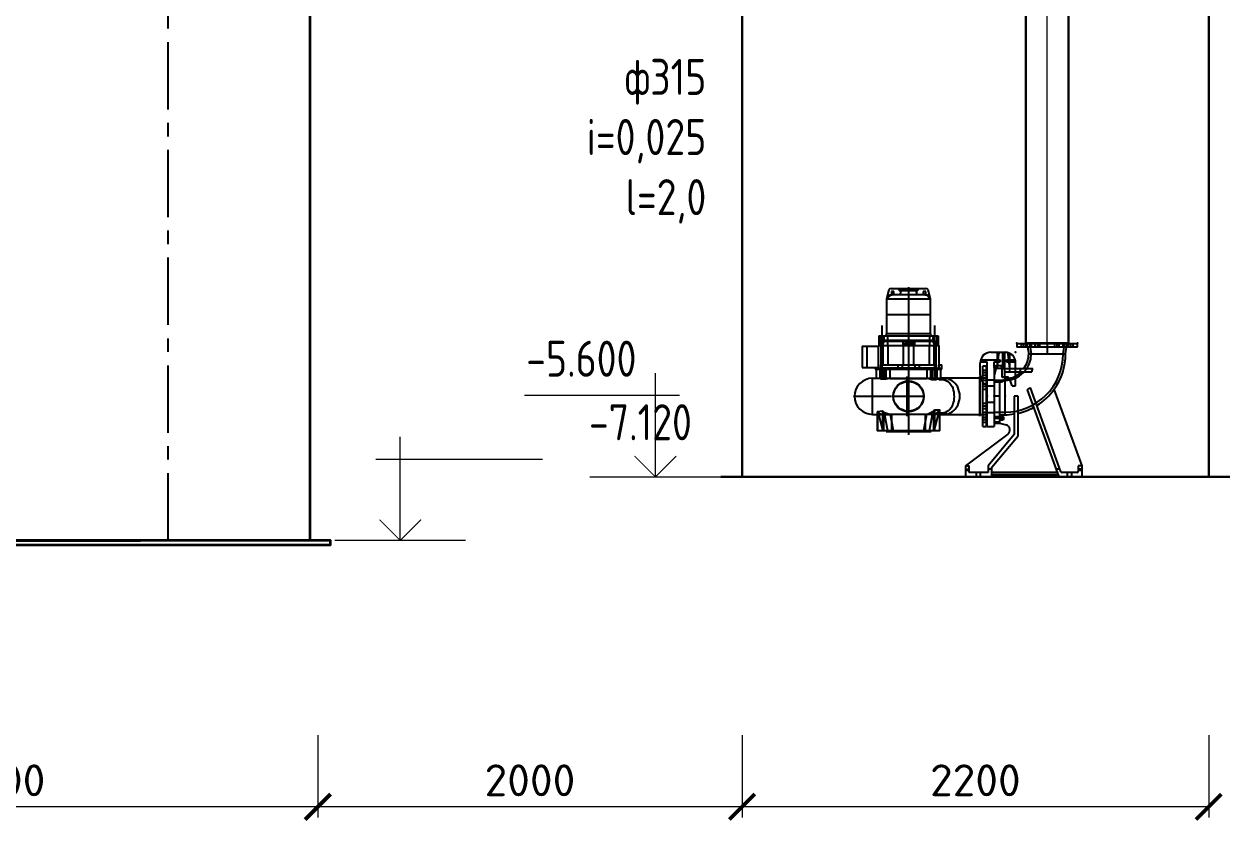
# Model space of a CAD drawing. Header units: millimetres. Extents: x 24859265 to 26550985, y 32092698 to 33532929.
# Drawn here: x 26242988 to 26248672, y 33031312 to 33035068 of the extents above; entities that cross this region are included whole.
import ezdxf

# ---------------------------------------------------------------- set-up
doc = ezdxf.new("R2010")
doc.units = ezdxf.units.MM
doc.linetypes.add('осевая', pattern=[50.8, 31.75, -6.35, 6.35, -6.35])
doc.layers.add('эколайн', color=7, linetype='Continuous', lineweight=30)
doc.styles.add('ARTEM Arial', font='simplex.shx')
doc.styles.add('ARTEM GOST', font='GOST_0.TTF')
doc.dimstyles.new('ARTEM', dxfattribs={"dimtxt": 70, "dimasz": 50, "dimexe": 35, "dimexo": 15, "dimgap": 10, "dimtad": 1, "dimdec": 0, "dimtxsty": 'ARTEM Arial', "dimcen": 2.5, "dimclrd": 7, "dimclre": 7, "dimclrt": 7, "dimadec": 0, "dimazin": 0, "dimtfac": 1, "dimtdec": 0, "dimtmove": 0, "dimatfit": 3, "dimfxl": 1, "dimlwd": 15, "dimlwe": 15, "dimarcsym": 0})

# ---------------------------------------------------------------- blocks, each defined once
blk = doc.blocks.new('_ArchTick')
at = {"color": 0, "linetype": 'ByBlock', "const_width": 0.15}
blk.add_lwpolyline([(-0.5, -0.5), (0.5, 0.5)], dxfattribs=at)
blk = doc.blocks.new('*D472')
at = {"color": 7, "lineweight": 15, "transparency": 16777216}
for p, q in [((26241372.4, 33031715.3), (26241372.4, 33031327.9)), ((26244372.4, 33031715.3), (26244372.4, 33031327.9)), ((26244372.4, 33031377.9), (26241372.4, 33031377.9))]:
    blk.add_line(p, q, dxfattribs=at)
at = {"color": 7, "lineweight": 15, "transparency": 16777216, "xscale": 120, "yscale": 120, "zscale": 120, "rotation": 180}
blk.add_blockref('_ArchTick', (26241372.4, 33031377.9), dxfattribs=at)
at = {"color": 7, "lineweight": 15, "transparency": 16777216, "xscale": 120, "yscale": 120, "zscale": 120}
blk.add_blockref('_ArchTick', (26244372.4, 33031377.9), dxfattribs=at)
at = {"color": 7, "lineweight": 20, "transparency": 16777216, "insert": (26242872.4, 33031502.9), "char_height": 150, "attachment_point": 5, "style": 'ARTEM Arial'}
blk.add_mtext('3200', dxfattribs=at)
blk = doc.blocks.new('*D482')
at = {"color": 7, "lineweight": 15, "transparency": 16777216}
for p, q in [((26248572.4, 33031715.3), (26248572.4, 33031327.9)), ((26246372.4, 33031700.3), (26246372.4, 33031327.9)), ((26248572.4, 33031377.9), (26246372.4, 33031377.9))]:
    blk.add_line(p, q, dxfattribs=at)
at = {"color": 7, "lineweight": 15, "transparency": 16777216, "xscale": 120, "yscale": 120, "zscale": 120, "rotation": 180}
blk.add_blockref('_ArchTick', (26246372.4, 33031377.9), dxfattribs=at)
at = {"color": 7, "lineweight": 15, "transparency": 16777216, "xscale": 120, "yscale": 120, "zscale": 120}
blk.add_blockref('_ArchTick', (26248572.4, 33031377.9), dxfattribs=at)
at = {"color": 7, "lineweight": 20, "transparency": 16777216, "insert": (26247472.4, 33031502.9), "char_height": 150, "attachment_point": 5, "style": 'ARTEM Arial'}
blk.add_mtext('2200', dxfattribs=at)
blk = doc.blocks.new('*D483')
at = {"color": 7, "lineweight": 15, "transparency": 16777216}
for p, q in [((26246372.4, 33031715.3), (26246372.4, 33031327.9)), ((26244372.4, 33031700.3), (26244372.4, 33031327.9)), ((26246372.4, 33031377.9), (26244372.4, 33031377.9))]:
    blk.add_line(p, q, dxfattribs=at)
at = {"color": 7, "lineweight": 15, "transparency": 16777216, "xscale": 120, "yscale": 120, "zscale": 120, "rotation": 180}
blk.add_blockref('_ArchTick', (26244372.4, 33031377.9), dxfattribs=at)
at = {"color": 7, "lineweight": 15, "transparency": 16777216, "xscale": 120, "yscale": 120, "zscale": 120}
blk.add_blockref('_ArchTick', (26246372.4, 33031377.9), dxfattribs=at)
at = {"color": 7, "lineweight": 20, "transparency": 16777216, "insert": (26245372.4, 33031502.9), "char_height": 150, "attachment_point": 5, "style": 'ARTEM Arial'}
blk.add_mtext('2000', dxfattribs=at)

msp = doc.modelspace()

# ---------------------------------------------------------------- linework, layer by layer
at = {"color": 1, "linetype": 'осевая', "lineweight": 25, "ltscale": 10}
msp.add_line((26243666.238, 33032633.6908), (26243666.2548, 33038824.263), dxfattribs=at)
at = {"lineweight": 30, "ltscale": 10}
for p, q in [((26246372.3686, 33038783.1413), (26246372.3686, 33032933.1413)), ((26248572.3686, 33032933.1413), (26248572.3686, 33038783.1413)), ((26246272.3686, 33032933.1413), (26248672.3686, 33032933.1413))]:
    msp.add_line(p, q, dxfattribs=at)
at = {"lineweight": 35}
for p, q in [((26244336.6586, 33032633.6913), (26244337.1916, 33038324.8525)), ((26242036.5136, 33032633.7041), (26243536.5136, 33032633.7041))]:
    msp.add_line(p, q, dxfattribs=at)
at = {"lineweight": 20}
msp.add_line((26247810.7834, 33033563.1413), (26247810.7834, 33037215.1894), dxfattribs=at)
at = {"lineweight": 30}
for p, q in [((26247710.7834, 33033563.1413), (26247710.7834, 33035929.4773)), ((26247910.7834, 33033563.1413), (26247910.7834, 33035929.4773))]:
    msp.add_line(p, q, dxfattribs=at)
for p, q in [((26247054.5526, 33033773.3119), (26247065.6504, 33033814.7295)), ((26247075.3096, 33033822.1413), (26247239.2572, 33033822.1413)), ((26247113.2834, 33033812.1413), (26247113.2834, 33033822.1413)), ((26247113.2834, 33033812.1413), (26247125.0546, 33033812.1413)), ((26247125.0546, 33033812.1413), (26247189.5122, 33033812.1413)), ((26247157.2834, 33033828.3413), (26247157.2834, 33033132.2163)), ((26247189.5122, 33033812.1413), (26247201.2834, 33033812.1413)), ((26247201.2834, 33033822.1413), (26247201.2834, 33033812.1413)), ((26247248.9164, 33033814.7295), (26247260.0142, 33033773.3119)), ((26247053.9834, 33033773.3119), (26247053.9834, 33033698.1413)), ((26247053.9834, 33033773.3119), (26247054.5526, 33033773.3119)), ((26247058.7446, 33033773.3119), (26247058.7446, 33033788.9569)), ((26247058.7446, 33033773.3119), (26247255.8222, 33033773.3119)), ((26247074.4834, 33033791.1413), (26247080.5055, 33033791.1413)), ((26247076.2834, 33033807.1413), (26247076.2834, 33033795.1413)), ((26247088.2834, 33033807.1413), (26247076.2834, 33033807.1413)), ((26247076.2834, 33033795.1413), (26247088.2834, 33033795.1413)), ((26247234.0613, 33033791.1413), (26247080.5055, 33033791.1413)), ((26247088.2834, 33033795.1413), (26247088.2834, 33033807.1413)), ((26247118.2834, 33033797.1413), (26247118.2834, 33033791.1413)), ((26247196.2834, 33033791.1413), (26247196.2834, 33033797.1413)), ((26247238.2834, 33033807.1413), (26247226.2834, 33033807.1413)), ((26247226.2834, 33033807.1413), (26247226.2834, 33033795.1413)), ((26247226.2834, 33033795.1413), (26247238.2834, 33033795.1413)), ((26247234.0613, 33033791.1413), (26247240.0834, 33033791.1413)), ((26247238.2834, 33033795.1413), (26247238.2834, 33033807.1413)), ((26247255.8222, 33033788.9569), (26247255.8222, 33033773.3119)), ((26247260.0142, 33033773.3119), (26247260.5834, 33033773.3119)), ((26247260.5834, 33033698.1413), (26247260.5834, 33033773.3119)), ((26247053.7834, 33033698.1413), (26247053.7834, 33033608.4913)), ((26247053.7834, 33033698.1413), (26247260.7834, 33033698.1413)), ((26247260.7834, 33033608.4913), (26247260.7834, 33033698.1413)), ((26247032.6028, 33033435.5413), (26247032.6028, 33033647.6413)), ((26247281.964, 33033435.5413), (26247281.964, 33033647.6413)), ((26247017.2834, 33033598.1413), (26247017.2834, 33033553.1413)), ((26247017.2834, 33033598.1413), (26247297.2834, 33033598.1413)), ((26247019.7834, 33033598.1413), (26247019.7834, 33033553.1413)), ((26247022.6028, 33033598.1413), (26247022.6028, 33033567.1413)), ((26247042.6028, 33033567.1413), (26247042.6028, 33033598.1413)), ((26247260.7834, 33033608.4913), (26247053.7834, 33033608.4913)), ((26247059.0246, 33033553.1413), (26247059.0246, 33033598.1413)), ((26247255.5422, 33033598.1413), (26247255.5422, 33033553.1413)), ((26247271.964, 33033598.1413), (26247271.964, 33033567.1413)), ((26247291.964, 33033567.1413), (26247291.964, 33033598.1413)), ((26247294.7834, 33033598.1413), (26247294.7834, 33033553.1413)), ((26247297.2834, 33033598.1413), (26247297.2834, 33033553.1413)), ((26246939.2834, 33033550.1413), (26246939.2834, 33033449.1413)), ((26246939.2834, 33033550.1413), (26247014.7834, 33033550.1413)), ((26246961.0834, 33033550.1413), (26246961.0834, 33033449.1413)), ((26247014.7834, 33033553.1413), (26247017.2834, 33033553.1413)), ((26247014.7834, 33033553.1413), (26247014.7834, 33033441.1413)), ((26247017.2834, 33033553.1413), (26247018.2215, 33033553.1413)), ((26247018.2215, 33033553.1413), (26247296.3453, 33033553.1413)), ((26247022.6028, 33033567.1413), (26247042.6028, 33033567.1413)), ((26247027.1028, 33033567.1413), (26247027.1028, 33033553.1413)), ((26247027.6028, 33033553.1413), (26247027.6028, 33033550.1413)), ((26247027.6028, 33033550.1413), (26247037.6028, 33033550.1413)), ((26247028.0421, 33033461.1413), (26247028.0421, 33033550.1413)), ((26247032.2834, 33033576.1413), (26247032.2834, 33033553.1413)), ((26247282.2834, 33033576.1413), (26247032.2834, 33033576.1413)), ((26247032.2834, 33033573.1413), (26247032.2834, 33033553.1413)), ((26247032.2834, 33033573.1413), (26247282.2834, 33033573.1413)), ((26247036.2634, 33033550.1413), (26247036.2634, 33033461.1413)), ((26247037.6028, 33033550.1413), (26247037.6028, 33033553.1413)), ((26247038.1028, 33033553.1413), (26247038.1028, 33033567.1413)), ((26247059.637, 33033553.1413), (26247059.637, 33033461.1413)), ((26247129.7834, 33033576.1413), (26247129.7834, 33033556.1413)), ((26247129.7834, 33033556.1413), (26247184.7834, 33033556.1413)), ((26247132.2834, 33033573.1413), (26247132.2834, 33033461.1413)), ((26247182.2834, 33033461.1413), (26247182.2834, 33033573.1413)), ((26247184.7834, 33033576.1413), (26247184.7834, 33033556.1413)), ((26247254.9298, 33033553.1413), (26247254.9298, 33033461.1413)), ((26247271.964, 33033567.1413), (26247291.964, 33033567.1413)), ((26247276.464, 33033567.1413), (26247276.464, 33033553.1413)), ((26247276.964, 33033553.1413), (26247276.964, 33033461.1413)), ((26247282.2834, 33033553.1413), (26247282.2834, 33033576.1413)), ((26247282.2834, 33033553.1413), (26247282.2834, 33033573.1413)), ((26247286.964, 33033461.1413), (26247286.964, 33033553.1413)), ((26247287.464, 33033553.1413), (26247287.464, 33033567.1413)), ((26247296.3453, 33033553.1413), (26247297.2834, 33033553.1413)), ((26247297.2834, 33033553.1413), (26247299.7834, 33033553.1413)), ((26247299.7834, 33033553.1413), (26247299.7834, 33033441.1413)), ((26247668.2834, 33033560.1413), (26247668.2834, 33033544.1413)), ((26247953.2834, 33033560.1413), (26247668.2834, 33033560.1413)), ((26247953.2834, 33033544.1413), (26247668.2834, 33033544.1413)), ((26247688.4179, 33033560.1413), (26247688.4179, 33033544.1413)), ((26247699.9179, 33033564.0913), (26247699.9179, 33033543.1913)), ((26247705.9905, 33033563.1413), (26247705.2834, 33033562.4342)), ((26247705.2834, 33033562.4342), (26247705.2834, 33033560.1413)), ((26247916.2834, 33033562.4342), (26247705.2834, 33033562.4342)), ((26247915.5763, 33033563.1413), (26247705.9905, 33033563.1413)), ((26247711.4179, 33033544.1413), (26247711.4179, 33033560.1413)), ((26247715.7834, 33033563.1413), (26247718.8234, 33033544.1413)), ((26247718.8234, 33033544.1413), (26247723.7834, 33033513.1413)), ((26247727.7834, 33033563.1413), (26247735.7834, 33033513.1413)), ((26247735.7834, 33033563.1413), (26247735.7834, 33033544.1413)), ((26247753.3614, 33033560.1413), (26247753.3614, 33033544.1413)), ((26247764.8614, 33033564.0913), (26247764.8614, 33033543.1913)), ((26247776.3614, 33033544.1413), (26247776.3614, 33033560.1413)), ((26247810.7834, 33033565.6413), (26247810.7834, 33033510.6413)), ((26247845.2054, 33033560.1413), (26247845.2054, 33033544.1413)), ((26247856.7054, 33033564.0913), (26247856.7054, 33033543.1913)), ((26247868.2054, 33033544.1413), (26247868.2054, 33033560.1413)), ((26247885.7834, 33033544.1413), (26247885.7834, 33033563.1413)), ((26247885.7834, 33033513.1413), (26247893.7834, 33033563.1413)), ((26247897.7834, 33033513.1413), (26247902.7434, 33033544.1413)), ((26247902.7434, 33033544.1413), (26247905.7834, 33033563.1413)), ((26247910.1489, 33033560.1413), (26247910.1489, 33033544.1413)), ((26247916.2834, 33033562.4342), (26247915.5763, 33033563.1413)), ((26247916.2834, 33033560.1413), (26247916.2834, 33033562.4342)), ((26247921.6489, 33033564.0913), (26247921.6489, 33033543.1913)), ((26247933.1489, 33033544.1413), (26247933.1489, 33033560.1413)), ((26247953.2834, 33033544.1413), (26247953.2834, 33033560.1413)), ((26247495.2834, 33033413.1413), (26247495.2834, 33033471.1413)), ((26247495.4863, 33033475.6413), (26247527.2834, 33033475.6413)), ((26247497.4321, 33033485.6413), (26247589.4834, 33033485.6413)), ((26247527.2834, 33033366.4937), (26247527.2834, 33033475.6413)), ((26247545.2834, 33033521.1413), (26247612.2834, 33033521.1413)), ((26247560.7834, 33033449.1413), (26247560.7834, 33033475.6413)), ((26247560.7834, 33033475.6413), (26247589.4834, 33033475.6413)), ((26247574.1179, 33033485.6413), (26247574.1179, 33033475.6413)), ((26247574.4834, 33033485.6413), (26247574.4834, 33033475.6413)), ((26247574.7834, 33033521.1413), (26247574.7834, 33033456.1413)), ((26247581.9363, 33033512.0821), (26247575.9685, 33033455.3021)), ((26247586.5285, 33033485.6413), (26247586.5285, 33033475.6413)), ((26247589.4834, 33033485.6413), (26247589.4834, 33033475.6413)), ((26247618.6798, 33033520.1413), (26247590.887, 33033520.1413)), ((26247600.2834, 33033520.1413), (26247600.2834, 33033456.0472)), ((26247609.2834, 33033512.0821), (26247600.2834, 33033512.0821)), ((26247609.2834, 33033520.1413), (26247609.2834, 33033449.9508)), ((26247619.4834, 33033485.6413), (26247619.4834, 33033475.6413)), ((26247619.4834, 33033485.6413), (26247660.1347, 33033485.6413)), ((26247619.4834, 33033475.6413), (26247662.0805, 33033475.6413)), ((26247624.4834, 33033485.6413), (26247624.4834, 33033475.6413)), ((26247634.7713, 33033444.1413), (26247627.6305, 33033512.0821)), ((26247631.2834, 33033485.6413), (26247631.2834, 33033475.6413)), ((26247634.7834, 33033444.1413), (26247634.7834, 33033515.7928)), ((26247646.2834, 33033485.6413), (26247646.2834, 33033475.6413)), ((26247651.2834, 33033485.6413), (26247651.2834, 33033475.6413)), ((26247662.2834, 33033363.1413), (26247662.2834, 33033471.1413)), ((26247723.7834, 33033513.1413), (26247897.7834, 33033513.1413)), ((26246939.2834, 33033449.1413), (26247014.7834, 33033449.1413)), ((26246999.7834, 33033449.1413), (26246999.7834, 33033441.1413)), ((26246999.7834, 33033441.1413), (26247026.1956, 33033441.1413)), ((26247004.7834, 33033445.6413), (26247004.7834, 33033441.1413)), ((26247004.7834, 33033445.6413), (26247026.1956, 33033445.6413)), ((26247004.7834, 33033441.1413), (26247004.7834, 33033398.1413)), ((26247022.2834, 33033445.6413), (26247022.2834, 33033398.1413)), ((26247026.1956, 33033445.6413), (26247026.1956, 33033395.036)), ((26247064.4948, 33033445.6413), (26247026.1956, 33033445.6413)), ((26247026.1956, 33033441.1413), (26247064.4948, 33033441.1413)), ((26247026.5363, 33033395.5898), (26247026.5363, 33033445.6413)), ((26247026.9505, 33033461.1413), (26247287.6163, 33033461.1413)), ((26247026.9505, 33033445.6413), (26247026.9505, 33033461.1413)), ((26247026.9505, 33033441.1413), (26247026.9505, 33033445.6413)), ((26247028.744, 33033394.0494), (26247028.744, 33033445.6413)), ((26247031.6989, 33033445.6413), (26247031.6989, 33033398.0747)), ((26247042.2448, 33033393.2866), (26247042.2448, 33033445.6413)), ((26247051.5019, 33033394.3992), (26247051.5019, 33033445.6413)), ((26247250.072, 33033445.6413), (26247064.4948, 33033445.6413)), ((26247064.4948, 33033441.1413), (26247250.072, 33033441.1413)), ((26247070.7688, 33033441.1413), (26247070.7688, 33033445.6413)), ((26247070.7688, 33033397.4717), (26247070.7688, 33033441.1413)), ((26247107.2834, 33033461.1413), (26247107.2834, 33033441.1413)), ((26247127.2834, 33033461.1413), (26247127.2834, 33033441.1413)), ((26247187.2834, 33033461.1413), (26247187.2834, 33033441.1413)), ((26247207.2834, 33033461.1413), (26247207.2834, 33033441.1413)), ((26247243.798, 33033445.6413), (26247243.798, 33033441.1413)), ((26247243.798, 33033441.1413), (26247243.798, 33033396.7162)), ((26247288.3712, 33033445.6413), (26247250.072, 33033445.6413)), ((26247250.072, 33033441.1413), (26247288.3712, 33033441.1413)), ((26247263.0649, 33033392.216), (26247263.0649, 33033445.6413)), ((26247272.322, 33033390.3731), (26247272.322, 33033445.6413)), ((26247282.8679, 33033396.7162), (26247282.8679, 33033445.6413)), ((26247285.8227, 33033390.3731), (26247285.8227, 33033445.6413)), ((26247287.6163, 33033461.1413), (26247287.6163, 33033445.6413)), ((26247287.6163, 33033445.6413), (26247287.6163, 33033441.1413)), ((26247288.0304, 33033392.216), (26247288.0304, 33033445.6413)), ((26247288.3712, 33033445.6413), (26247309.7834, 33033445.6413)), ((26247288.3712, 33033391.4604), (26247288.3712, 33033445.6413)), ((26247288.3712, 33033441.1413), (26247314.7834, 33033441.1413)), ((26247292.2834, 33033398.1413), (26247292.2834, 33033445.6413)), ((26247299.7834, 33033461.1413), (26247314.7834, 33033461.1413)), ((26247309.7834, 33033441.1413), (26247309.7834, 33033445.6413)), ((26247309.7834, 33033396.7162), (26247309.7834, 33033441.1413)), ((26247314.7834, 33033441.1413), (26247314.7834, 33033461.1413)), ((26247528.2334, 33033424.0069), (26247507.3334, 33033424.0069)), ((26247508.2834, 33033379.511), (26247508.2834, 33033455.6413)), ((26247524.2834, 33033455.6413), (26247508.2834, 33033455.6413)), ((26247524.2834, 33033435.5069), (26247508.2834, 33033435.5069)), ((26247508.2834, 33033412.5069), (26247524.2834, 33033412.5069)), ((26247524.2834, 33033367.7651), (26247524.2834, 33033455.6413)), ((26247526.5763, 33033418.6413), (26247524.2834, 33033418.6413)), ((26247527.2834, 33033417.9342), (26247526.5763, 33033418.6413)), ((26247526.5763, 33033366.7728), (26247526.5763, 33033418.6413)), ((26247560.7834, 33033449.1413), (26247560.7834, 33033170.6413)), ((26247570.3192, 33033448.7295), (26247560.7834, 33033413.1413)), ((26247588.2834, 33033456.1413), (26247567.7834, 33033456.1413)), ((26247574.7834, 33033456.1413), (26247574.7834, 33033454.686)), ((26247574.7834, 33033454.686), (26247574.7834, 33033444.1413)), ((26247610.7834, 33033444.1413), (26247574.7834, 33033444.1413)), ((26247598.7834, 33033456.1413), (26247588.2834, 33033456.1413)), ((26247598.2834, 33033405.6413), (26247598.2834, 33033446.1413)), ((26247610.7834, 33033444.1413), (26247662.2834, 33033444.1413)), ((26247610.7834, 33033403.1413), (26247610.7834, 33033444.1413)), ((26247610.7834, 33033428.1413), (26247662.2834, 33033428.1413)), ((26247635.4052, 33033428.1413), (26247635.4052, 33033444.1413)), ((26247662.2834, 33033444.1413), (26247744.0483, 33033444.1413)), ((26247662.2834, 33033428.1413), (26247739.3825, 33033428.1413)), ((26247685.4052, 33033428.1413), (26247685.4052, 33033444.1413)), ((26247739.3825, 33033428.1413), (26247744.0483, 33033444.1413)), ((26246987.2834, 33033223.8913), (26246987.2834, 33033402.3913)), ((26246987.2834, 33033398.1413), (26247025.9035, 33033398.1258)), ((26247021.2919, 33033398.1413), (26247309.7834, 33033398.1413)), ((26247025.9035, 33033398.1258), (26247031.6989, 33033398.0747)), ((26247042.2448, 33033393.2866), (26247028.744, 33033394.0494)), ((26247070.7688, 33033397.4717), (26247051.5019, 33033394.3992)), ((26247070.7688, 33033397.4717), (26247243.798, 33033396.7162)), ((26247151.2834, 33033219.6413), (26247151.2834, 33033406.6413)), ((26247151.2834, 33033382.5555), (26247151.2834, 33033398.1413)), ((26247157.2834, 33033396.7162), (26247157.2834, 33033228.2276)), ((26247285.8227, 33033390.3731), (26247272.322, 33033390.3731)), ((26247282.8679, 33033396.7162), (26247288.3712, 33033396.7162)), ((26247288.0304, 33033392.216), (26247288.3712, 33033391.4383)), ((26247288.3712, 33033391.4383), (26247288.3423, 33033391.242)), ((26247288.3712, 33033396.7162), (26247309.7834, 33033396.7162)), ((26247289.6663, 33033396.7162), (26247289.6663, 33033398.1413)), ((26247497.5864, 33033398.1413), (26247309.7834, 33033398.1413)), ((26247494.2251, 33033219.6413), (26247494.2251, 33033406.6413)), ((26247494.2251, 33033398.1413), (26247494.2251, 33033228.1413)), ((26247527.2834, 33033398.1413), (26247497.5864, 33033398.1413)), ((26247528.2334, 33033359.0634), (26247507.3334, 33033359.0634)), ((26247527.2834, 33033388.1413), (26247508.2834, 33033388.1413)), ((26247508.2834, 33033170.6413), (26247508.2834, 33033379.511)), ((26247524.2834, 33033370.5634), (26247508.2834, 33033370.5634)), ((26247524.2834, 33033170.6413), (26247524.2834, 33033367.7651)), ((26247526.5763, 33033207.6413), (26247526.5763, 33033366.7728)), ((26247560.7834, 33033389.1413), (26247527.2834, 33033389.1413)), ((26247527.2834, 33033170.6413), (26247527.2834, 33033366.4937)), ((26247527.2834, 33033363.1413), (26247560.7834, 33033363.1413)), ((26247610.7834, 33033388.1413), (26247560.7834, 33033388.1413)), ((26247560.7834, 33033381.1413), (26247595.7834, 33033381.1413)), ((26247585.7834, 33033381.1413), (26247585.7834, 33033187.1413)), ((26247623.5131, 33033403.1413), (26247600.7834, 33033403.1413)), ((26247610.7834, 33033396.1413), (26247610.7834, 33033403.1413)), ((26247610.7834, 33033396.1413), (26247610.7834, 33033226.2851)), ((26247646.2834, 33033363.1413), (26247632.7978, 33033396.8553)), ((26247646.2834, 33033363.1413), (26247662.2834, 33033363.1413)), ((26246898.0334, 33033313.1413), (26247076.5334, 33033313.1413)), ((26247081.1584, 33033313.1413), (26247233.4084, 33033313.1413)), ((26247508.2834, 33033347.5634), (26247524.2834, 33033347.5634)), ((26247585.7834, 33033313.1413), (26247560.7834, 33033313.1413)), ((26247673.7834, 33033313.1413), (26247655.7834, 33033313.1413)), ((26247655.7834, 33033313.1413), (26247655.7834, 33033132.727)), ((26247673.7834, 33033126.1756), (26247673.7834, 33033313.1413)), ((26247716.479, 33033343.3519), (26247865.7834, 33032933.1413)), ((26247876.002, 33032957.6944), (26247731.7935, 33033353.904)), ((26247844.5646, 33033346.6621), (26247844.5049, 33033346.8261)), ((26247975.7834, 33032986.1413), (26247844.5049, 33033346.8261)), ((26247034.277, 33033242.5091), (26247011.1656, 33033240.2643)), ((26247034.277, 33033242.5091), (26247034.277, 33033150.1413)), ((26247151.2834, 33033228.1413), (26247151.2834, 33033243.7272)), ((26247274.8853, 33033244.6841), (26247274.8853, 33033150.1413)), ((26247280.2898, 33033247.4984), (26247280.2898, 33033150.1413)), ((26247303.4012, 33033247.4984), (26247280.2898, 33033247.4984)), ((26247303.1696, 33033244.6841), (26247303.1696, 33033150.1413)), ((26247303.4012, 33033247.4984), (26247303.4012, 33033150.1413)), ((26247304.3412, 33033150.1413), (26247304.3412, 33033246.7454)), ((26247344.9045, 33033244.8588), (26247343.538, 33033243.881)), ((26247528.2334, 33033267.2193), (26247507.3334, 33033267.2193)), ((26247524.2834, 33033278.7193), (26247508.2834, 33033278.7193)), ((26247508.2834, 33033255.7193), (26247524.2834, 33033255.7193)), ((26247527.2834, 33033285.7526), (26247560.7834, 33033285.7526)), ((26246987.2834, 33033228.1413), (26247010.2256, 33033228.1413)), ((26247010.2256, 33033239.5307), (26247010.2256, 33033150.1413)), ((26247010.2256, 33033228.1413), (26247071.6884, 33033228.1413)), ((26247011.1656, 33033240.2643), (26247011.1656, 33033150.1413)), ((26247011.3972, 33033237.9691), (26247011.3972, 33033150.1413)), ((26247016.4763, 33033228.1413), (26247035.9239, 33033150.1413)), ((26247039.6815, 33033240.4646), (26247039.6815, 33033150.1413)), ((26247044.5851, 33033228.1413), (26247058.5004, 33033150.1413)), ((26247241.7128, 33033228.2276), (26247071.6884, 33033228.1413)), ((26247086.7847, 33033150.1413), (26247072.8693, 33033228.1413)), ((26247077.2834, 33033228.1413), (26247077.2834, 33033147.1413)), ((26247304.3412, 33033228.1413), (26247085.2301, 33033228.1413)), ((26247241.7128, 33033228.2276), (26247227.7821, 33033150.1413)), ((26247237.2834, 33033147.1413), (26247237.2834, 33033228.1413)), ((26247256.0664, 33033150.1413), (26247269.9971, 33033228.2276)), ((26247298.112, 33033228.2276), (26247269.9971, 33033228.2276)), ((26247278.6429, 33033150.1413), (26247298.112, 33033228.2276)), ((26247304.3412, 33033228.1413), (26247508.2834, 33033228.1413)), ((26247528.2334, 33033202.2758), (26247507.3334, 33033202.2758)), ((26247508.2834, 33033238.1413), (26247527.2834, 33033238.1413)), ((26247508.2834, 33033228.1413), (26247527.2834, 33033228.1413)), ((26247524.2834, 33033213.7758), (26247508.2834, 33033213.7758)), ((26247508.2834, 33033190.7758), (26247524.2834, 33033190.7758)), ((26247524.2834, 33033207.6413), (26247526.5763, 33033207.6413)), ((26247526.5763, 33033207.6413), (26247527.2834, 33033208.3485)), ((26247527.2834, 33033237.1413), (26247560.7834, 33033237.1413)), ((26247560.7834, 33033238.1413), (26247610.7834, 33033238.1413)), ((26247585.7834, 33033217.1674), (26247560.7834, 33033217.1674)), ((26247585.7834, 33033208.5708), (26247560.7834, 33033208.5708)), ((26247585.7834, 33033191.1424), (26247560.7834, 33033191.1424)), ((26247560.7834, 33033187.1413), (26247585.7834, 33033187.1413)), ((26247585.2834, 33033210.1413), (26247606.2834, 33033210.1413)), ((26247585.7834, 33033226.2851), (26247610.7834, 33033226.2851)), ((26247585.7834, 33033187.1413), (26247617.5512, 33033178.2079)), ((26247595.7834, 33033199.6413), (26247595.7834, 33033220.6413)), ((26247304.3412, 33033150.1413), (26247010.2256, 33033150.1413)), ((26247051.2834, 33033150.1413), (26247051.2834, 33033147.1413)), ((26247051.2834, 33033147.1413), (26247263.2834, 33033147.1413)), ((26247263.2834, 33033147.1413), (26247263.2834, 33033150.1413)), ((26247625.6544, 33033134.0453), (26247425.7834, 33032986.1413)), ((26247508.2834, 33033170.6413), (26247524.2834, 33033170.6413)), ((26247527.2834, 33033170.6413), (26247560.7834, 33033170.6413)), ((26247655.7834, 33033132.727), (26247532.7834, 33032986.1413)), ((26247550.7834, 33032979.5899), (26247673.7834, 33033126.1756)), ((26247425.7834, 33032986.1413), (26247443.7834, 33032986.1413)), ((26247425.7834, 33032986.1413), (26247425.7834, 33032933.1413)), ((26247425.7834, 33032969.6837), (26247443.7834, 33032969.6837)), ((26247425.7834, 33032964.7215), (26247443.7834, 33032964.7215)), ((26247443.7834, 33032954.1413), (26247443.7834, 33032986.1413)), ((26247532.7834, 33032986.1413), (26247532.7834, 33032954.1413)), ((26247550.7834, 33032969.1413), (26247532.7834, 33032969.1413)), ((26247550.7834, 33032933.1413), (26247550.7834, 33032979.5899)), ((26247871.8357, 33032969.1413), (26247852.6805, 33032969.1413)), ((26247975.7834, 33032986.1413), (26247957.7834, 33032986.1413)), ((26247957.7834, 33032986.1413), (26247957.7834, 33032959.5413)), ((26247975.7834, 33032969.6837), (26247957.7834, 33032969.6837)), ((26247957.7834, 33032964.7215), (26247975.7834, 33032964.7215)), ((26247975.7834, 33032936.7413), (26247975.7834, 33032986.1413)), ((26247425.7834, 33032933.1413), (26247550.7834, 33032933.1413)), ((26247532.7834, 33032954.1413), (26247443.7834, 33032954.1413)), ((26247475.7834, 33032954.1413), (26247475.7834, 33032933.1413)), ((26247495.7834, 33032954.1413), (26247495.7834, 33032933.1413)), ((26247550.7834, 33032955.1413), (26247857.776, 33032955.1413)), ((26247550.7834, 33032945.1413), (26247861.4158, 33032945.1413)), ((26247865.7834, 33032933.1413), (26247972.1834, 33032933.1413)), ((26247952.3834, 33032954.1413), (26247881.0763, 33032954.1413)), ((26247905.7834, 33032954.1413), (26247905.7834, 33032933.1413)), ((26247925.7834, 33032954.1413), (26247925.7834, 33032933.1413))]:
    msp.add_line(p, q)
for points in [[(26247074.7011, 33033791.1413), (26247070.9498, 33033790.8003), (26247064.3872, 33033788.4027), (26247059.001, 33033783.9723), (26247056.3901, 33033780.1697)], [(26247080.5055, 33033791.1413), (26247078.5433, 33033791.0609), (26247070.6517, 33033788.979), (26247064.3145, 33033784.4919), (26247060.2327, 33033778.4655), (26247058.7446, 33033773.3119)], [(26247255.8222, 33033773.3119), (26247254.8547, 33033777.1651), (26247253.4204, 33033780.2817), (26247248.9318, 33033785.7353), (26247242.9164, 33033789.4169), (26247235.7691, 33033791.0805), (26247234.0613, 33033791.1413)], [(26247258.1767, 33033780.1697), (26247256.7148, 33033782.5177), (26247251.7585, 33033787.4031), (26247245.4654, 33033790.3734), (26247239.8657, 33033791.1413)], [(26247184.7834, 33033561.3776), (26247170.0491, 33033563.1531), (26247154.7107, 33033563.6466), (26247142.2267, 33033562.955), (26247129.7834, 33033561.3776)], [(26247028.744, 33033394.0494), (26247026.985, 33033394.3388), (26247026.2226, 33033394.8813), (26247026.1956, 33033395.0267)], [(26247026.5363, 33033395.5898), (26247029.0918, 33033397.2848), (26247031.6989, 33033398.0747)], [(26247051.5019, 33033394.3992), (26247048.1934, 33033393.7324), (26247044.9202, 33033393.3318), (26247042.2448, 33033393.2866)], [(26247151.2834, 33033243.7272), (26247140.3286, 33033245.4568), (26247130.0117, 33033248.7222), (26247120.6014, 33033253.3388), (26247112.0316, 33033259.2508), (26247102.9703, 33033268.0233), (26247095.5306, 33033278.4559), (26247090.3265, 33033289.6214), (26247087.1321, 33033301.7239), (26247086.1922, 33033312.5027), (26247086.9331, 33033323.302), (26247089.1391, 33033333.1086), (26247092.6859, 33033342.3888), (26247097.6758, 33033351.2746), (26247103.8043, 33033359.2195), (26247111.8278, 33033366.8645), (26247120.9068, 33033373.1228), (26247132.3604, 33033378.4525), (26247144.8787, 33033381.7554), (26247151.2834, 33033382.5555)], [(26247151.2834, 33033382.5555), (26247160.6486, 33033382.7047), (26247169.9279, 33033381.685), (26247178.7578, 33033379.558), (26247187.0908, 33033376.4181), (26247198.0164, 33033370.2899), (26247207.6524, 33033362.3597), (26247215.821, 33033352.6762), (26247222.1967, 33033341.4745), (26247226.1255, 33033330.2259), (26247228.0928, 33033318.3322), (26247228.0736, 33033307.7992), (26247226.4728, 33033297.4259), (26247223.4763, 33033287.8514), (26247219.1981, 33033278.923), (26247213.3651, 33033270.2973), (26247206.4119, 33033262.7301), (26247197.3664, 33033255.5528), (26247187.2257, 33033249.9254), (26247178.1605, 33033246.5447), (26247168.5213, 33033244.3647), (26247159.9292, 33033243.5459), (26247151.2834, 33033243.7272)], [(26247263.0649, 33033392.216), (26247253.5585, 33033394.8784), (26247243.798, 33033396.7162)], [(26247272.322, 33033390.3731), (26247269.6642, 33033390.5879), (26247266.6596, 33033391.1812), (26247263.5015, 33033392.0741), (26247263.0649, 33033392.216)], [(26247282.8679, 33033396.7162), (26247285.4648, 33033394.8943), (26247288.0304, 33033392.216)], [(26247288.3423, 33033391.242), (26247287.4927, 33033390.5753), (26247285.8227, 33033390.3731)], [(26247289.6663, 33033396.7162), (26247300.6961, 33033393.3032), (26247301.0275, 33033393.1669)], [(26247301.0275, 33033393.1669), (26247316.1839, 33033392.1811), (26247323.5459, 33033390.8654), (26247330.7192, 33033388.8266), (26247339.1241, 33033385.1216)], [(26247339.1241, 33033385.1216), (26247339.3802, 33033384.9804), (26247344.9244, 33033381.4091)], [(26247344.9244, 33033381.4091), (26247347.7085, 33033379.1834), (26247351.6409, 33033375.4202), (26247355.3982, 33033370.9753), (26247359.0481, 33033365.5997), (26247362.4074, 33033359.3649), (26247365.6996, 33033351.4027), (26247368.4767, 33033342.1188), (26247370.4734, 33033332.0412), (26247371.6514, 33033320.8162), (26247371.8637, 33033311.1358), (26247371.3247, 33033301.1978), (26247370.2069, 33033292.5678), (26247368.4986, 33033284.2527), (26247366.1561, 33033276.1959), (26247363.2944, 33033268.8429), (26247358.0864, 33033259.1448), (26247352.0482, 33033251.3002), (26247346.7912, 33033246.3293), (26247344.9045, 33033244.8588)], [(26247716.479, 33033343.3519), (26247730.8749, 33033353.21), (26247731.7935, 33033353.904)], [(26247039.6815, 33033240.4646), (26247038.1808, 33033241.4691), (26247036.8567, 33033242.0656), (26247035.4508, 33033242.4458), (26247034.4582, 33033242.5199), (26247034.277, 33033242.5091)], [(26247274.8853, 33033244.6841), (26247266.286, 33033237.2579), (26247256.6524, 33033231.8306), (26247249.3203, 33033229.3848), (26247241.7128, 33033228.2276)], [(26247269.9971, 33033228.2276), (26247276.6099, 33033229.1556), (26247283.1898, 33033231.1239), (26247293.4507, 33033236.4844), (26247303.1696, 33033244.6841)], [(26247280.2898, 33033247.4984), (26247279.3346, 33033247.3709), (26247278.3022, 33033247.0233), (26247277.2089, 33033246.4765), (26247276.0089, 33033245.6761), (26247274.8853, 33033244.6841)], [(26247303.1696, 33033244.6841), (26247304.0699, 33033245.8664), (26247304.3408, 33033246.7236), (26247304.3412, 33033246.7488)], [(26247304.3412, 33033246.7488), (26247304.1725, 33033247.2346), (26247303.7188, 33033247.4693), (26247303.4012, 33033247.4984)], [(26247011.1656, 33033240.2643), (26247010.5251, 33033240.0668), (26247010.2421, 33033239.6891), (26247010.2256, 33033239.5426)], [(26247010.2256, 33033239.5426), (26247010.3209, 33033239.1481), (26247010.8369, 33033238.4483), (26247011.3972, 33033237.9691)], [(26247010.3275, 33033228.1737), (26247010.8443, 33033228.1802), (26247011.1656, 33033228.1792)], [(26247011.3972, 33033237.9691), (26247020.5839, 33033232.4388), (26247030.5784, 33033229.0734), (26247039.4562, 33033228.1413)], [(26247071.6884, 33033228.1413), (26247062.2643, 33033229.1289), (26247052.8401, 33033232.1811), (26247046.1345, 33033235.7505), (26247039.6815, 33033240.4646)], [(26247301.0275, 33033233.1158), (26247292.6293, 33033230.276), (26247283.872, 33033228.5973), (26247279.5838, 33033228.2276)], [(26247338.5725, 33033240.8634), (26247335.4535, 33033239.3342), (26247329.4478, 33033237.0302), (26247315.6036, 33033234.0248), (26247301.0275, 33033233.1158)]]:
    msp.add_lwpolyline(points)
at = {"lineweight": 35}
msp.add_lwpolyline([(26241241.775, 33032613.7041), (26244432.7437, 33032613.7041), (26244432.7437, 33032633.6913), (26241241.775, 33032633.6891)], close=True, dxfattribs=at)
for centre, radius in [((26247157.2834, 33033313.1413), 72.5), ((26247595.7834, 33033210.1413), 10)]:
    msp.add_circle(centre, radius)
for centre, radius, start, end in [((26247075.3096, 33033812.1413), 10, 90, 165.0000001), ((26247138.2834, 33033797.1413), 20, 131.4096221, 180), ((26247176.2834, 33033797.1413), 20, 0, 48.5903779), ((26247239.2572, 33033812.1413), 10, 14.9999999, 90), ((26247074.4834, 33033770.4413), 20.7, 150, 172.0289093), ((26247074.4834, 33033770.4413), 20.7, 138.4693182, 150), ((26247240.0834, 33033770.4413), 20.7, 87.4425459, 90), ((26247240.0834, 33033770.4413), 20.7, 30, 40.6052317), ((26247240.0834, 33033770.4413), 20.7, 7.9710907, 30), ((26247043.4334, 33033608.4913), 10.35, 270, 0), ((26247271.1334, 33033608.4913), 10.35, 180, 270), ((26247545.2834, 33033471.1413), 50, 90, 180), ((26247590.887, 33033511.1413), 9, 90, 173.9999999), ((26247610.7834, 33033513.1413), 275, 270, 0), ((26247610.7834, 33033513.1413), 125, 270, 0), ((26247612.2834, 33033471.1413), 50, 0, 90), ((26247618.6798, 33033511.1413), 9, 6.0000001, 90), ((26247610.7834, 33033513.1413), 113, 322.4084612, 0), ((26247610.7834, 33033513.1413), 287, 324.5642514, 0), ((26247545.2834, 33033413.1413), 50, 180, 248.899804), ((26247567.7834, 33033449.1413), 7, 90, 180), ((26247579.9785, 33033446.1413), 10, 90, 165.0000001), ((26247588.2834, 33033446.1413), 10, 0, 90), ((26247598.7834, 33033444.1413), 12, 0, 90), ((26247610.7834, 33033513.1413), 116.6693, 296.1944208, 313.2346278), ((26246987.2834, 33033313.1413), 85, 90, 270), ((26247294.2834, 33033313.1413), 85, 53.3632715, 79.4931579), ((26247595.7834, 33033396.1413), 15, 270, 0), ((26247600.7834, 33033405.6413), 2.5, 180, 270), ((26247610.7834, 33033513.1413), 116.6693, 270, 280.4812514), ((26247623.5131, 33033393.1413), 10, 21.8014096, 90), ((26247610.7834, 33033513.1413), 116.6693, 280.4812514, 296.1944208), ((26247610.7834, 33033513.1413), 286.8562, 301.9202061, 324.564505), ((26247294.2834, 33033313.1413), 85, 276.7955476, 306.5832258), ((26247610.7834, 33033513.1413), 286.8562, 282.6868458, 298.2677988), ((26247294.2834, 33033313.1413), 85, 272.5816299, 276.7955476), ((26247610.7834, 33033513.1413), 286.8562, 270, 279.0254417), ((26247610.7834, 33033154.1413), 25, 306.501322, 74.2933733), ((26247881.0763, 33032959.5413), 5.4, 200, 270), ((26247952.3834, 33032959.5413), 5.4, 270, 0.0000009), ((26247972.1834, 33032936.7413), 3.6, 270, 0)]:
    msp.add_arc(centre, radius, start, end)
for start_param, end_param in [(3.341720888, 3.485403711), (3.141592654, 3.341720888), (0, 3.141592654), (5.939374249, 6.083057073), (6.083057073, 6.283185307)]:
    msp.add_ellipse((26247325.7777, 33033313.1413), major_axis=(0, -85), ratio=0.863832962, start_param=start_param, end_param=end_param)
for p in [(26247157.2834, 33033822.1413), (26247157.2834, 33033553.1413), (26247157.2834, 33033553.1413), (26247668.2834, 33033563.1413), (26247810.7834, 33033563.1413), (26247810.7834, 33033563.1413), (26247953.2834, 33033563.1413), (26247662.2834, 33033521.1413), (26247157.2834, 33033445.6413), (26247157.2834, 33033441.1413), (26247604.7834, 33033444.1413), (26247527.2834, 33033313.1413), (26247527.2834, 33033313.1413), (26247527.2834, 33033313.1413, -142.5), (26247527.2834, 33033313.1413, 142.5), (26247527.2834, 33033313.1413), (26247560.7834, 33033313.1413), (26247560.7834, 33033313.1413), (26247612.7834, 33033313.1413), (26247595.7834, 33033210.1413), (26247157.2834, 33033150.1413), (26247157.2834, 33033147.1413), (26247485.7834, 33032933.1413, -142.5), (26247485.7834, 33032933.1413, 142.5), (26247485.7834, 33032933.1413, -107.5), (26247485.7834, 33032933.1413, 107.5), (26247915.7834, 33032933.1413, -142.5), (26247915.7834, 33032933.1413, 142.5), (26247915.7834, 33032933.1413, -107.5), (26247915.7834, 33032933.1413, 107.5), (26247975.7834, 33032933.1413)]:
    msp.add_point(p)
at = {"layer": 'эколайн', "lineweight": 13, "ltscale": 200}
for p, q in [((26245963.9311, 33033316.9472), (26245963.9311, 33033421.6239)), ((26245963.9311, 33033316.9472), (26245347.0561, 33033316.9472)), ((26246078.2776, 33033316.9472), (26245963.9311, 33033316.9472)), ((26245963.9311, 33032933.1413), (26245963.9311, 33033316.9472)), ((26244760.8821, 33033017.4972), (26244760.8821, 33033122.1739)), ((26244646.5357, 33033017.4972), (26244760.8821, 33033017.4972)), ((26244760.8821, 33032633.6913), (26244760.8821, 33033017.4972)), ((26244760.8821, 33033017.4972), (26245377.7571, 33033017.4972)), ((26245316.844, 33033017.495), (26245431.1904, 33033017.495)), ((26245655.4936, 33032933.1413), (26246272.3686, 33032933.1413)), ((26245069.3196, 33032633.6913), (26244452.4446, 33032633.6913))]:
    msp.add_line(p, q, dxfattribs=at)
at = {"layer": 'эколайн', "linetype": 'Continuous', "lineweight": 35, "ltscale": 200, "const_width": 5}
for points in [[(26246062.1634, 33033031.3735), (26245963.9311, 33032933.1413), (26245865.6989, 33033031.3735)], [(26244662.6499, 33032731.9235), (26244760.8821, 33032633.6913), (26244859.1143, 33032731.9235)]]:
    msp.add_lwpolyline(points, dxfattribs=at)

# ---------------------------------------------------------------- texts
at = {"lineweight": 20, "char_height": 170, "style": 'ARTEM GOST'}
for s, insert, width, attachment_point in [('ф315\\Pi=0,025\\Pl=2,0', (26246204.01, 33034903.9919), 1585.180995, 3), ('\\pi765.75;-5.600', (26244588.7608, 33033575.4243), 2065.897914, 1), ('-7.120', (26246136.0524, 33033275.9743), 2065.897914, 3)]:
    msp.add_mtext(s, dxfattribs=dict(at, insert=insert, width=width, attachment_point=attachment_point))

# ---------------------------------------------------------------- dimensions: what is measured, and where the dimension line sits
at = {"lineweight": 20}
dim = msp.add_linear_dim(base=(26241372.3686, 33031377.9325), p1=(26244372.3686, 33031730.2523), p2=(26241372.3686, 33031730.2523), angle=180, text='3200', dimstyle='ARTEM', override={"dimtxt": 150, "dimasz": 120, "dimexe": 50, "dimgap": 50, "dimblk1": 'ArchTick', "dimblk2": 'ArchTick', "dimsah": 1}, dxfattribs=at)
dim.commit()
dim.dimension.update_dxf_attribs({"geometry": '*D472', "text_midpoint": (26242872.3686, 33031502.9325)})
for base, p1, p2, picture, middle in [((26244372.3686, 33031377.9325), (26246372.3686, 33031730.2523), (26244372.3686, 33031715.2523), '*D483', (26245372.3686, 33031502.9325)), ((26246372.3686, 33031377.9325), (26248572.3686, 33031730.2523), (26246372.3686, 33031715.2523), '*D482', (26247472.3686, 33031502.9325))]:
    dim = msp.add_linear_dim(base=base, p1=p1, p2=p2, angle=180, dimstyle='ARTEM', override={"dimtxt": 150, "dimasz": 120, "dimexe": 50, "dimgap": 50, "dimblk1": 'ArchTick', "dimblk2": 'ArchTick', "dimsah": 1}, dxfattribs=at)
    dim.commit()
    dim.dimension.update_dxf_attribs({"geometry": picture, "text_midpoint": middle})

doc.saveas('drawing.dxf')
